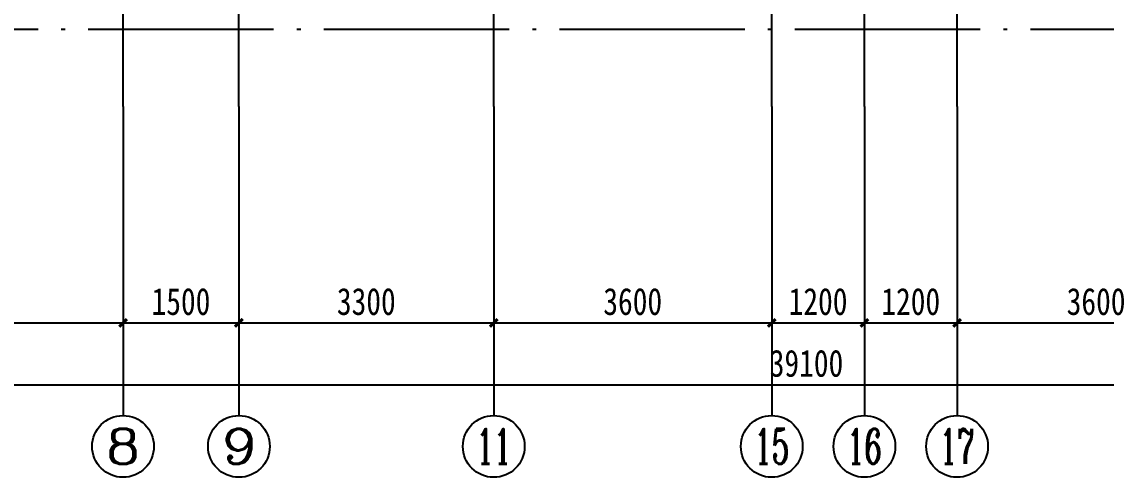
# Model space of a CAD drawing. Extents: x -144902 to 588294, y -160863 to 65494.
# Drawn here: x -3474 to 10570, y 35451 to 41351 of the extents above; entities that cross this region are included whole.
import ezdxf
from ezdxf.enums import TextEntityAlignment as Align

# ---------------------------------------------------------------- set-up
doc = ezdxf.new("R2010")
doc.units = 0
doc.header["$LTSCALE"] = 100
doc.linetypes.add('ACAD_ISO04W100', pattern=[30.5, 24, -3, 0.5, -3])
doc.layers.get('0').update_dxf_attribs({"linetype": 'CONTINUOUS'})
doc.layers.get('Defpoints').update_dxf_attribs({"linetype": 'CONTINUOUS'})
for name, color, linetype in [('AXIS', 3, 'CONTINUOUS'), ('AXIS_TEXT', 7, 'CONTINUOUS'), ('DOTE', 253, 'ACAD_ISO04W100')]:
    doc.layers.add(name, color=color, linetype=linetype)
doc.styles.add('_HZTXT', font='complex.shx', dxfattribs={"width": 0.7, "bigfont": 'tssdchn.shx'})
doc.styles.add('COMPLEX', font='COMPLEX')
doc.styles.add('DIM_FONT', font='SIMHEI.TTF', dxfattribs={"width": 0.8})
doc.dimstyles.new('_TCH_ARCH&&100', dxfattribs={"dimtxt": 350, "dimasz": 100, "dimexe": 250, "dimexo": 300, "dimgap": 100, "dimtad": 1, "dimdec": 0, "dimzin": 0, "dimdsep": 46, "dimtxsty": 'DIM_FONT', "dimblk": 'ARCHTICK', "dimcen": 0.09, "dimclrt": 7, "dimazin": 2, "dimtfac": 1, "dimtdec": 0, "dimtix": 1, "dimtmove": 2, "dimatfit": 3, "dimfxl": 1, "dimtolj": 1, "dimtzin": 0, "dimarcsym": 0})

# ---------------------------------------------------------------- blocks, each defined once
blk = doc.blocks.new('_ArchTick')
at = {"color": 0, "linetype": 'ByBlock', "const_width": 0.4}
blk.add_lwpolyline([(-0.5, -0.5), (0.5, 0.5)], dxfattribs=at)
blk = doc.blocks.new('*D547')
at = {"layer": 'AXIS', "color": 0, "lineweight": -2}
for p, q in [((8638, 39951), (8638, 37201)), ((12238, 39951), (12238, 37201)), ((8638, 37451), (12238, 37451))]:
    blk.add_line(p, q, dxfattribs=at)
at = {"layer": 'Defpoints', "color": 0}
for p in [(8638, 40251), (12238, 40251), (12238, 37451)]:
    blk.add_point(p, dxfattribs=at)
at = {"layer": 'AXIS', "color": 0, "lineweight": -2, "xscale": 100, "yscale": 100, "zscale": 100, "rotation": 180}
blk.add_blockref('_ArchTick', (8638, 37451), dxfattribs=at)
at = {"layer": 'AXIS', "color": 0, "lineweight": -2, "xscale": 100, "yscale": 100, "zscale": 100}
blk.add_blockref('_ArchTick', (12238, 37451), dxfattribs=at)
at = {"layer": 'AXIS', "color": 7, "insert": (10438, 37726), "char_height": 350, "attachment_point": 5, "style": 'DIM_FONT'}
blk.add_mtext('\\A1;3600', dxfattribs=at)
blk = doc.blocks.new('*D548')
at = {"layer": 'AXIS', "color": 0, "lineweight": -2}
for p, q in [((7438, 39951), (7438, 37201)), ((8638, 39951), (8638, 37201)), ((7438, 37451), (8638, 37451))]:
    blk.add_line(p, q, dxfattribs=at)
at = {"layer": 'Defpoints', "color": 0}
for p in [(7438, 40251), (8638, 40251), (8638, 37451)]:
    blk.add_point(p, dxfattribs=at)
at = {"layer": 'AXIS', "color": 0, "lineweight": -2, "xscale": 100, "yscale": 100, "zscale": 100, "rotation": 180}
blk.add_blockref('_ArchTick', (7438, 37451), dxfattribs=at)
at = {"layer": 'AXIS', "color": 0, "lineweight": -2, "xscale": 100, "yscale": 100, "zscale": 100}
blk.add_blockref('_ArchTick', (8638, 37451), dxfattribs=at)
at = {"layer": 'AXIS', "color": 7, "insert": (8038, 37726), "char_height": 350, "attachment_point": 5, "style": 'DIM_FONT'}
blk.add_mtext('\\A1;1200', dxfattribs=at)
blk = doc.blocks.new('*D549')
at = {"layer": 'AXIS', "color": 0, "lineweight": -2}
for p, q in [((6238, 39951), (6238, 37201)), ((7438, 39951), (7438, 37201)), ((6238, 37451), (7438, 37451))]:
    blk.add_line(p, q, dxfattribs=at)
at = {"layer": 'Defpoints', "color": 0}
for p in [(6238, 40251), (7438, 40251), (7438, 37451)]:
    blk.add_point(p, dxfattribs=at)
at = {"layer": 'AXIS', "color": 0, "lineweight": -2, "xscale": 100, "yscale": 100, "zscale": 100, "rotation": 180}
blk.add_blockref('_ArchTick', (6238, 37451), dxfattribs=at)
at = {"layer": 'AXIS', "color": 0, "lineweight": -2, "xscale": 100, "yscale": 100, "zscale": 100}
blk.add_blockref('_ArchTick', (7438, 37451), dxfattribs=at)
at = {"layer": 'AXIS', "color": 7, "insert": (6838, 37726), "char_height": 350, "attachment_point": 5, "style": 'DIM_FONT'}
blk.add_mtext('\\A1;1200', dxfattribs=at)
blk = doc.blocks.new('*D550')
at = {"layer": 'AXIS', "color": 0, "lineweight": -2}
for p, q in [((2638, 39951), (2638, 37201)), ((6238, 39951), (6238, 37201)), ((2638, 37451), (6238, 37451))]:
    blk.add_line(p, q, dxfattribs=at)
at = {"layer": 'Defpoints', "color": 0}
for p in [(2638, 40251), (6238, 40251), (6238, 37451)]:
    blk.add_point(p, dxfattribs=at)
at = {"layer": 'AXIS', "color": 0, "lineweight": -2, "xscale": 100, "yscale": 100, "zscale": 100, "rotation": 180}
blk.add_blockref('_ArchTick', (2638, 37451), dxfattribs=at)
at = {"layer": 'AXIS', "color": 0, "lineweight": -2, "xscale": 100, "yscale": 100, "zscale": 100}
blk.add_blockref('_ArchTick', (6238, 37451), dxfattribs=at)
at = {"layer": 'AXIS', "color": 7, "insert": (4438, 37726), "char_height": 350, "attachment_point": 5, "style": 'DIM_FONT'}
blk.add_mtext('\\A1;3600', dxfattribs=at)
blk = doc.blocks.new('*D551')
at = {"layer": 'AXIS', "color": 0, "lineweight": -2}
for p, q in [((-662, 39951), (-662, 37201)), ((2638, 39951), (2638, 37201)), ((-662, 37451), (2638, 37451))]:
    blk.add_line(p, q, dxfattribs=at)
at = {"layer": 'Defpoints', "color": 0}
for p in [(-662, 40251), (2638, 40251), (2638, 37451)]:
    blk.add_point(p, dxfattribs=at)
at = {"layer": 'AXIS', "color": 0, "lineweight": -2, "xscale": 100, "yscale": 100, "zscale": 100, "rotation": 180}
blk.add_blockref('_ArchTick', (-662, 37451), dxfattribs=at)
at = {"layer": 'AXIS', "color": 0, "lineweight": -2, "xscale": 100, "yscale": 100, "zscale": 100}
blk.add_blockref('_ArchTick', (2638, 37451), dxfattribs=at)
at = {"layer": 'AXIS', "color": 7, "insert": (988, 37726), "char_height": 350, "attachment_point": 5, "style": 'DIM_FONT'}
blk.add_mtext('\\A1;3300', dxfattribs=at)
blk = doc.blocks.new('*D552')
at = {"layer": 'AXIS', "color": 0, "lineweight": -2}
for p, q in [((-2162, 39951), (-2162, 37201)), ((-662, 39951), (-662, 37201)), ((-2162, 37451), (-662, 37451))]:
    blk.add_line(p, q, dxfattribs=at)
at = {"layer": 'Defpoints', "color": 0}
for p in [(-2162, 40251), (-662, 40251), (-662, 37451)]:
    blk.add_point(p, dxfattribs=at)
at = {"layer": 'AXIS', "color": 0, "lineweight": -2, "xscale": 100, "yscale": 100, "zscale": 100, "rotation": 180}
blk.add_blockref('_ArchTick', (-2162, 37451), dxfattribs=at)
at = {"layer": 'AXIS', "color": 0, "lineweight": -2, "xscale": 100, "yscale": 100, "zscale": 100}
blk.add_blockref('_ArchTick', (-662, 37451), dxfattribs=at)
at = {"layer": 'AXIS', "color": 7, "insert": (-1412, 37726), "char_height": 350, "attachment_point": 5, "style": 'DIM_FONT'}
blk.add_mtext('\\A1;1500', dxfattribs=at)
blk = doc.blocks.new('*D553')
at = {"layer": 'AXIS', "color": 0, "lineweight": -2}
for p, q in [((-6362, 39951), (-6362, 37201)), ((-2162, 39951), (-2162, 37201)), ((-6362, 37451), (-2162, 37451))]:
    blk.add_line(p, q, dxfattribs=at)
at = {"layer": 'Defpoints', "color": 0}
for p in [(-6362, 40251), (-2162, 40251), (-2162, 37451)]:
    blk.add_point(p, dxfattribs=at)
at = {"layer": 'AXIS', "color": 0, "lineweight": -2, "xscale": 100, "yscale": 100, "zscale": 100, "rotation": 180}
blk.add_blockref('_ArchTick', (-6362, 37451), dxfattribs=at)
at = {"layer": 'AXIS', "color": 0, "lineweight": -2, "xscale": 100, "yscale": 100, "zscale": 100}
blk.add_blockref('_ArchTick', (-2162, 37451), dxfattribs=at)
at = {"layer": 'AXIS', "color": 7, "insert": (-4262, 37726), "char_height": 350, "attachment_point": 5, "style": 'DIM_FONT'}
blk.add_mtext('\\A1;4200', dxfattribs=at)
blk = doc.blocks.new('*D558')
at = {"layer": 'AXIS', "color": 0, "lineweight": -2}
for p, q in [((-12862, 39951), (-12862, 36401)), ((26238, 39951), (26238, 36401)), ((-12862, 36651), (26238, 36651))]:
    blk.add_line(p, q, dxfattribs=at)
at = {"layer": 'Defpoints', "color": 0}
for p in [(-12862, 40251, 0), (26238, 40251, 0), (26238, 36651)]:
    blk.add_point(p, dxfattribs=at)
at = {"layer": 'AXIS', "color": 0, "lineweight": -2, "xscale": 100, "yscale": 100, "zscale": 100, "rotation": 180}
blk.add_blockref('_ArchTick', (-12862, 36651), dxfattribs=at)
at = {"layer": 'AXIS', "color": 0, "lineweight": -2, "xscale": 100, "yscale": 100, "zscale": 100}
blk.add_blockref('_ArchTick', (26238, 36651), dxfattribs=at)
at = {"layer": 'AXIS', "color": 7, "insert": (6688, 36926), "char_height": 350, "attachment_point": 5, "style": 'DIM_FONT'}
blk.add_mtext('\\A1;39100', dxfattribs=at)
blk = doc.blocks.new('_AXISO')
blk.add_circle((0, 0), 0.5)
at = {"layer": 'AXIS_TEXT', "style": 'COMPLEX', "width": 1.041667}
blk.add_attdef('A', text='', height=0.56, dxfattribs=at).set_placement((-0.25, -0.28), (0.25, -0.28), align=Align.FIT)

msp = doc.modelspace()

# ---------------------------------------------------------------- linework, layer by layer
at = {"layer": 'AXIS'}
for p, q in [((-2161.704, 40251.407, 0), (-2161.704, 36251.407, 0)), ((-661.704, 40251.407, 0), (-661.704, 36251.407, 0)), ((2638.296, 40251.407, 0), (2638.296, 36251.407, 0)), ((6238.296, 40251.407, 0), (6238.296, 36251.407, 0)), ((7438.296, 40251.407, 0), (7438.296, 36251.407, 0)), ((8638.296, 40251.407, 0), (8638.296, 36251.407, 0))]:
    msp.add_line(p, q, dxfattribs=at)
at = {"layer": 'DOTE'}
for p, q in [((-2161.704, 40251.407), (-2161.704, 59651.407)), ((7438.296, 40251.407), (7438.296, 55951.407)), ((-661.704, 40251.407), (-661.704, 48451.407)), ((6238.296, 40251.407), (6238.296, 47851.407)), ((8638.296, 40251.407), (8638.296, 47851.407)), ((2638.296, 40251.407), (2638.296, 46051.407)), ((27238.296, 41251.407), (-13861.704, 41251.407))]:
    msp.add_line(p, q, dxfattribs=at)

# ---------------------------------------------------------------- block references
at = {"layer": 'AXIS'}
ref = msp.add_blockref('_AXISO', (-2161.704, 35851.407, 0), dxfattribs=dict(at, xscale=800, yscale=800, zscale=800))
ref.add_attrib('A', '8', dxfattribs={"layer": 'AXIS_TEXT', "height": 452.548, "style": '_HZTXT', "width": 1.5}).set_placement((-2387.978, 35625.133, 0), (-1935.43, 35625.133, 0), align=Align.FIT)
ref = msp.add_blockref('_AXISO', (-661.704, 35851.407, 0), dxfattribs=dict(at, xscale=800, yscale=800, zscale=800))
ref.add_attrib('A', '9', dxfattribs={"layer": 'AXIS_TEXT', "height": 452.548, "style": '_HZTXT', "width": 1.5}).set_placement((-887.978, 35625.133, 0), (-435.43, 35625.133, 0), align=Align.FIT)
ref = msp.add_blockref('_AXISO', (2638.296, 35851.407, 0), dxfattribs=dict(at, xscale=800, yscale=800, zscale=800))
ref.add_attrib('A', '11', dxfattribs={"layer": 'AXIS_TEXT', "height": 452.5483, "style": '_HZTXT', "width": 0.875}).set_placement((2412.022, 35625.133, 0), (2864.57, 35625.133, 0), align=Align.FIT)
ref = msp.add_blockref('_AXISO', (6238.296, 35851.407, 0), dxfattribs=dict(at, xscale=800, yscale=800, zscale=800))
ref.add_attrib('A', '15', dxfattribs={"layer": 'AXIS_TEXT', "height": 452.5483, "style": '_HZTXT', "width": 0.724138}).set_placement((6012.022, 35625.133, 0), (6464.57, 35625.133, 0), align=Align.FIT)
ref = msp.add_blockref('_AXISO', (7438.296, 35851.407, 0), dxfattribs=dict(at, xscale=800, yscale=800, zscale=800))
ref.add_attrib('A', '16', dxfattribs={"layer": 'AXIS_TEXT', "height": 452.5483, "style": '_HZTXT', "width": 0.724138}).set_placement((7212.022, 35625.133, 0), (7664.57, 35625.133, 0), align=Align.FIT)
ref = msp.add_blockref('_AXISO', (8638.296, 35851.407, 0), dxfattribs=dict(at, xscale=800, yscale=800, zscale=800))
ref.add_attrib('A', '17', dxfattribs={"layer": 'AXIS_TEXT', "height": 452.5483, "style": '_HZTXT', "width": 0.724138}).set_placement((8412.022, 35625.133, 0), (8864.57, 35625.133, 0), align=Align.FIT)

# ---------------------------------------------------------------- dimensions: what is measured, and where the dimension line sits
for p1, p2, distance, picture, middle in [((-12861.704, 40251.407), (26238.296, 40251.407), -3600, '*D558', (6688.296, 36926.407, 0)), ((-6361.704, 40251.407, 0), (-2161.704, 40251.407, 0), -2800, '*D553', (-4261.704, 37726.407, 0)), ((-2161.704, 40251.407, 0), (-661.704, 40251.407, 0), -2800, '*D552', (-1411.704, 37726.407, 0)), ((-661.704, 40251.407, 0), (2638.296, 40251.407, 0), -2800, '*D551', (988.296, 37726.407, 0)), ((2638.296, 40251.407, 0), (6238.296, 40251.407, 0), -2800, '*D550', (4438.296, 37726.407, 0)), ((6238.296, 40251.407, 0), (7438.296, 40251.407, 0), -2800, '*D549', (6838.296, 37726.407, 0)), ((7438.296, 40251.407, 0), (8638.296, 40251.407, 0), -2800, '*D548', (8038.296, 37726.407, 0)), ((8638.296, 40251.407, 0), (12238.296, 40251.407, 0), -2800, '*D547', (10438.296, 37726.407, 0))]:
    dim = msp.add_aligned_dim(p1=p1, p2=p2, distance=distance, dimstyle='_TCH_ARCH&&100', dxfattribs=at)
    dim.commit()
    dim.dimension.update_dxf_attribs({"geometry": picture, "text_midpoint": middle})

doc.saveas('drawing.dxf')
